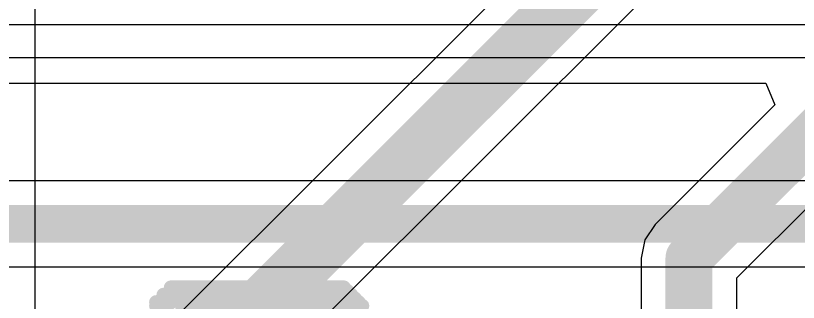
# Model space of a CAD drawing. Header units: inches. Extents: x -4 to 389, y 0 to 108.
# Drawn here: x 34.671 to 38.913, y 12.197 to 13.753 of the extents above; entities that cross this region are included whole.
import ezdxf

# ---------------------------------------------------------------- set-up
doc = ezdxf.new("R2010")
doc.units = ezdxf.units.IN
for name, color, linetype in [('Bottom Layer', 5, 'Continuous'), ('Bottom Overlay', 54, 'Continuous'), ('Signal_1', 16, 'Continuous'), ('Signal_2', 76, 'Continuous'), ('Top Layer', 1, 'Continuous')]:
    doc.layers.add(name, color=color, linetype=linetype)

msp = doc.modelspace()

# ---------------------------------------------------------------- linework, layer by layer
at = {"layer": 'Bottom Layer'}
for p, q in [((28.3315, 13.7055), (42.948, 13.7055)), ((42.5594, 12.8569), (29.8704, 12.8569)), ((29.9669, 12.3907), (42.5594, 12.3907))]:
    msp.add_line(p, q, dxfattribs=at)
at = {"layer": 'Bottom Layer', "const_width": 0.2032}
msp.add_lwpolyline([(29.8704, 12.6238), (43.5864, 12.6238)], dxfattribs=at)
at = {"layer": 'Bottom Overlay', "const_width": 0.0762}
for points in [[(35.5123, 12.2782), (36.4495, 12.2782)], [(35.4724, 12.2383), (35.5522, 12.2383)], [(35.5123, 12.2582), (36.4694, 12.2582)], [(36.4096, 12.2383), (36.4894, 12.2383)], [(35.4325, 12.1984), (35.5123, 12.1984)], [(35.4325, 12.1785), (35.4923, 12.1785)], [(35.4724, 12.2183), (35.5322, 12.2183)], [(35.5721, 12.1785), (36.4096, 12.1785)], [(35.592, 12.1984), (36.3897, 12.1984)], [(36.4295, 12.2183), (36.5093, 12.2183)], [(36.4495, 12.1984), (36.5292, 12.1984)], [(36.4694, 12.1785), (36.5492, 12.1785)]]:
    msp.add_lwpolyline(points, dxfattribs=at)
at = {"layer": 'Bottom Overlay', "const_width": 0.0381}
for points in [[(35.4932, 12.2782, 1), (35.5313, 12.2782, 1)], [(36.4304, 12.2782, 1), (36.4685, 12.2782, 1)], [(35.4534, 12.2383, 1), (35.4915, 12.2383, 1)], [(35.4932, 12.2582, 1), (35.5313, 12.2582, 1)], [(35.5331, 12.2383, 1), (35.5712, 12.2383, 1)], [(36.3905, 12.2383, 1), (36.4286, 12.2383, 1)], [(36.4504, 12.2582, 1), (36.4885, 12.2582, 1)], [(36.4703, 12.2383, 1), (36.5084, 12.2383, 1)], [(35.4135, 12.1984, 1), (35.4516, 12.1984, 1)], [(35.4135, 12.1785, 1), (35.4516, 12.1785, 1)], [(35.4534, 12.2183, 1), (35.4915, 12.2183, 1)], [(35.4733, 12.1785, 1), (35.5114, 12.1785, 1)], [(35.4932, 12.1984, 1), (35.5313, 12.1984, 1)], [(35.5132, 12.2183, 1), (35.5513, 12.2183, 1)], [(35.5531, 12.1785, 1), (35.5912, 12.1785, 1)], [(35.573, 12.1984, 1), (35.6111, 12.1984, 1)], [(36.3706, 12.1984, 1), (36.4087, 12.1984, 1)], [(36.3905, 12.1785, 1), (36.4286, 12.1785, 1)], [(36.4105, 12.2183, 1), (36.4486, 12.2183, 1)], [(36.4304, 12.1984, 1), (36.4685, 12.1984, 1)], [(36.4504, 12.1785, 1), (36.4885, 12.1785, 1)], [(36.4902, 12.2183, 1), (36.5283, 12.2183, 1)], [(36.5102, 12.1984, 1), (36.5483, 12.1984, 1)], [(36.5301, 12.1785, 1), (36.5682, 12.1785, 1)]]:
    msp.add_lwpolyline(points, format="xyb", close=True, dxfattribs=at)
at = {"layer": 'Signal_1'}
for p, q in [((31.0554, 6.8277), (43.0323, 18.8046)), ((41.4684, 18.0464), (31.4526, 8.0307))]:
    msp.add_line(p, q, dxfattribs=at)
at = {"layer": 'Signal_1', "const_width": 0.3048}
msp.add_lwpolyline([(27.965, 4.1402), (42.9514, 19.1266)], dxfattribs=at)
at = {"layer": 'Signal_2'}
for p, q in [((38.5787, 12.3299), (43.3264, 17.0775)), ((39.0402, 13.5238), (32.4842, 13.5238)), ((32.4842, 13.3863), (38.7368, 13.3863)), ((38.7368, 13.3863), (38.7854, 13.269)), ((38.7854, 13.269), (38.1366, 12.6202)), ((38.1366, 12.6202), (38.0805, 12.5362)), ((38.0805, 12.5362), (38.0607, 12.4371)), ((38.0607, 12.4371), (38.0607, 3.4945)), ((38.5787, 3.4945), (38.5787, 12.3299))]:
    msp.add_line(p, q, dxfattribs=at)
at = {"layer": 'Signal_2', "const_width": 0.254}
for points in [[(38.3197, 12.4371), (43.3578, 17.4752)], [(38.3197, 3.1496), (38.3197, 12.4371)]]:
    msp.add_lwpolyline(points, dxfattribs=at)
at = {"layer": 'Signal_2', "const_width": 0.127}
msp.add_lwpolyline([(38.2562, 12.4371, 1), (38.3832, 12.4371, 1)], format="xyb", close=True, dxfattribs=at)
msp.add_lwpolyline([(38.2562, 12.4371, 1), (38.3832, 12.4371, 1)], format="xyb", close=True, dxfattribs=at)
at = {"layer": 'Top Layer'}
msp.add_line((34.7776, 8.9252), (34.7776, 23.6671), dxfattribs=at)

doc.saveas('drawing.dxf')
